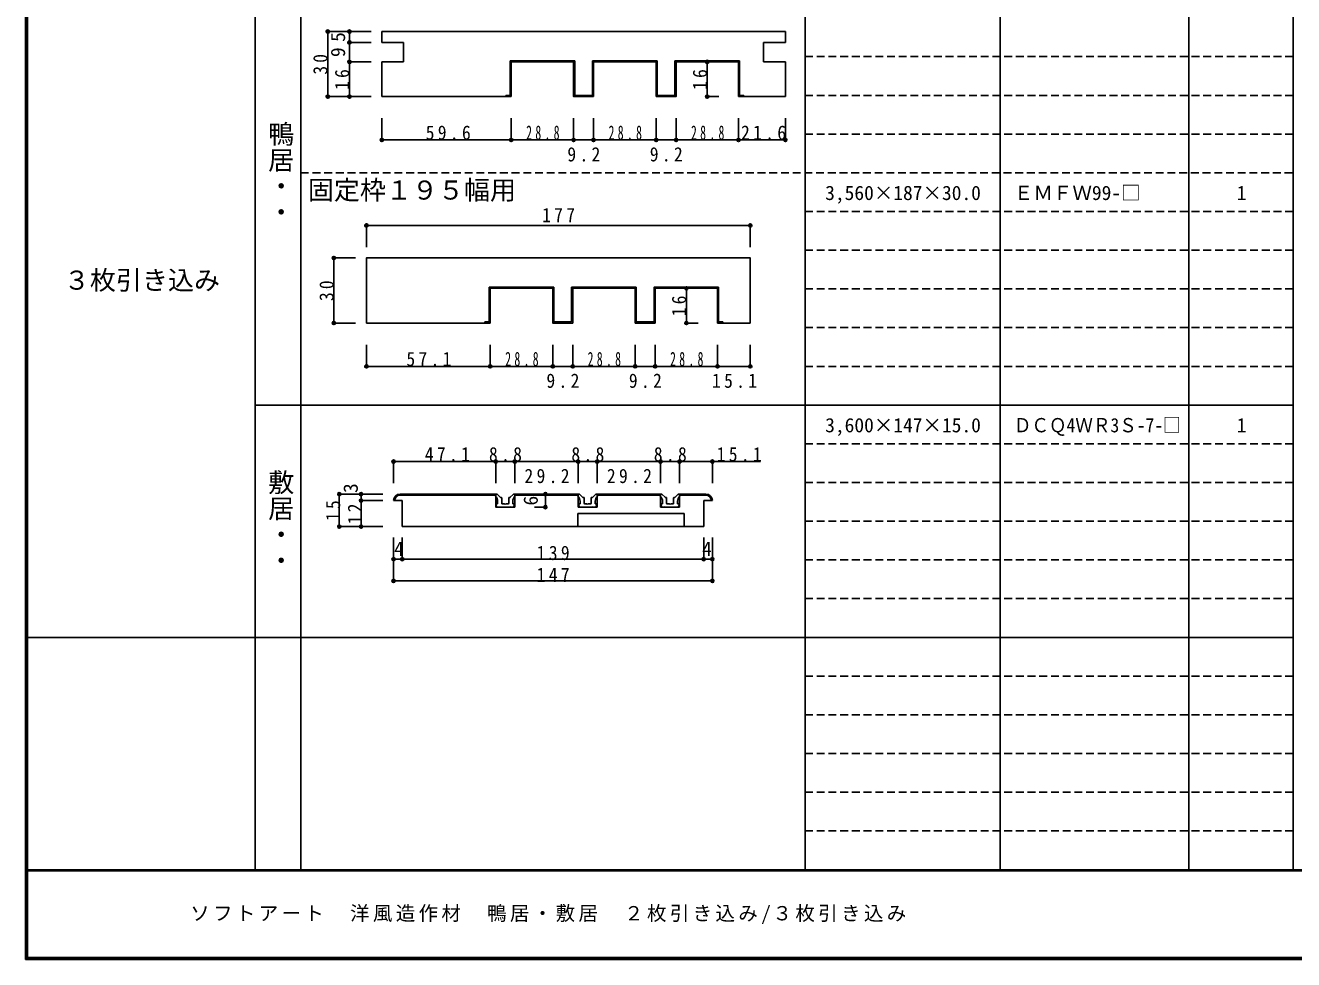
# Model space of a CAD drawing. Units: millimetres, scale not verified. Extents: x -600 to 570, y -431 to 418.
# Drawn here: x -600 to -15, y -420 to 10 of the extents above; entities that cross this region are included whole.
import ezdxf
from ezdxf.enums import TextEntityAlignment as Align

# ---------------------------------------------------------------- set-up
doc = ezdxf.new("R2010")
doc.units = ezdxf.units.MM
doc.header["$LTSCALE"] = 3
doc.header["$PDMODE"] = 32
doc.header["$PDSIZE"] = 1.5
doc.linetypes.add('DASHED1', pattern=[1.8, 1.2, -0.6])
for name, color, linetype in [('0-4', 3, 'Continuous'), ('0-7', 7, 'Continuous'), ('0-A', 7, 'Continuous'), ('0-B', 7, 'Continuous'), ('F-1', 7, 'DASHED1'), ('F-A', 7, 'Continuous')]:
    doc.layers.add(name, color=color, linetype=linetype)
doc.styles.add('@ＭＳ ゴシック', font='')
doc.styles.add('ＭＳ ゴシック', font='')
doc.styles.get('@ＭＳ ゴシック').set_extended_font_data('@MS Gothic')
doc.styles.get('ＭＳ ゴシック').set_extended_font_data('MS Gothic')

msp = doc.modelspace()

# ---------------------------------------------------------------- linework, layer by layer
at = {"layer": '0-4'}
for p, q in [((-249.601, 7.56), (-435.601, 7.56)), ((-435.601, 7.56), (-435.601, 2.56)), ((-425.601, 2.56), (-435.601, 2.56)), ((-425.601, 2.56), (-425.601, -6.44)), ((-259.601, 2.56), (-259.601, -6.44)), ((-376.501, -5.94), (-376.501, -21.94)), ((-376.001, -6.44), (-347.201, -6.44)), ((-376.001, -6.44), (-376.001, -22.44)), ((-338.501, -5.94), (-308.701, -5.94)), ((-338.501, -5.94), (-338.501, -21.94)), ((-338.001, -6.44), (-309.201, -6.44)), ((-338.001, -6.44), (-338.001, -22.44)), ((-309.201, -22.44), (-309.201, -6.44)), ((-308.701, -21.94), (-308.701, -5.94)), ((-300.001, -6.44), (-271.201, -6.44)), ((-271.201, -22.44), (-271.201, -6.44)), ((-270.701, -21.94), (-270.701, -5.94)), ((-259.601, -6.44), (-249.601, -6.44)), ((-249.601, -22.44), (-249.601, -6.44)), ((-435.601, -22.44), (-376.001, -22.44)), ((-378.501, -21.94), (-376.501, -21.94)), ((-378.501, -21.94), (-378.501, -22.44)), ((-271.201, -22.44), (-249.601, -22.44)), ((-270.701, -21.94), (-268.701, -21.94)), ((-268.701, -22.44), (-268.701, -21.94)), ((-386.15, -110.357), (-386.15, -126.357)), ((-385.65, -110.857), (-356.85, -110.857)), ((-385.65, -110.857), (-385.65, -126.857)), ((-348.15, -110.357), (-318.35, -110.357)), ((-348.15, -110.357), (-348.15, -126.357)), ((-347.65, -110.857), (-318.85, -110.857)), ((-347.65, -110.857), (-347.65, -126.857)), ((-318.85, -126.857), (-318.85, -110.857)), ((-318.35, -126.357), (-318.35, -110.357)), ((-309.65, -110.857), (-280.85, -110.857)), ((-280.85, -126.857), (-280.85, -110.857)), ((-280.35, -126.357), (-280.35, -110.357)), ((-442.75, -126.857), (-385.65, -126.857)), ((-388.15, -126.357), (-386.15, -126.357)), ((-388.15, -126.357), (-388.15, -126.857)), ((-280.85, -126.857), (-265.75, -126.857)), ((-280.35, -126.357), (-278.35, -126.357)), ((-278.35, -126.857), (-278.35, -126.357)), ((-426.25, -208.786), (-430.25, -208.786)), ((-427.25, -205.786), (-383.15, -205.786)), ((-383.15, -206.286), (-427.25, -206.286)), ((-426.25, -220.786), (-426.25, -208.786)), ((-383.15, -211.786), (-383.15, -205.786)), ((-374.35, -211.786), (-374.35, -205.786)), ((-374.35, -205.786), (-345.15, -205.786)), ((-374.35, -211.786), (-374.35, -206.227)), ((-345.15, -206.286), (-374.35, -206.286)), ((-345.15, -211.786), (-345.15, -205.786)), ((-345.15, -211.786), (-345.15, -206.286)), ((-307.15, -205.786), (-336.35, -205.786)), ((-336.35, -211.786), (-336.35, -205.786)), ((-336.35, -211.786), (-336.35, -206.286)), ((-307.15, -206.286), (-336.35, -206.286)), ((-307.15, -211.786), (-307.15, -205.786)), ((-286.25, -205.786), (-298.35, -205.786)), ((-298.35, -211.786), (-298.35, -205.786)), ((-298.35, -211.786), (-298.35, -206.227)), ((-286.25, -206.286), (-298.35, -206.286)), ((-287.25, -220.786), (-287.25, -208.786)), ((-283.25, -208.786), (-287.25, -208.786)), ((-345.25, -214.786), (-296.25, -214.786)), ((-345.25, -220.786), (-345.25, -214.786)), ((-345.15, -211.786), (-336.35, -211.786)), ((-296.25, -220.786), (-296.25, -214.786)), ((-287.25, -220.786), (-426.25, -220.786))]:
    msp.add_line(p, q, dxfattribs=at)
for points in [[(-259.601, 2.56), (-249.601, 2.56), (-249.601, 7.56)], [(-425.601, -6.44), (-435.601, -6.44), (-435.601, -22.44)], [(-376.501, -5.94), (-346.701, -5.94), (-346.701, -21.94), (-338.501, -21.94)], [(-347.201, -6.44), (-347.201, -22.44), (-338.001, -22.44)], [(-309.201, -22.44), (-300.001, -22.44), (-300.001, -6.44)], [(-308.701, -21.94), (-300.501, -21.94), (-300.501, -5.94), (-270.701, -5.94)], [(-265.75, -126.857), (-265.75, -96.857), (-442.75, -96.857), (-442.75, -126.857)], [(-386.15, -110.357), (-356.35, -110.357), (-356.35, -126.357), (-348.15, -126.357)], [(-356.85, -110.857), (-356.85, -126.857), (-347.65, -126.857)], [(-318.85, -126.857), (-309.65, -126.857), (-309.65, -110.857)], [(-318.35, -126.357), (-310.15, -126.357), (-310.15, -110.357), (-280.35, -110.357)], [(-383.15, -206.227), (-383.15, -211.786), (-374.35, -211.786)], [(-307.15, -206.227), (-307.15, -211.786), (-298.35, -211.786)]]:
    msp.add_lwpolyline(points, dxfattribs=at)
for centre, radius, start, end in [((-427.25, -208.786), 3, 90, 180), ((-427.25, -208.786), 2.5, 90, 180), ((-286.25, -208.786), 3, 0, 90), ((-286.25, -208.786), 2.5, 0, 90)]:
    msp.add_arc(centre, radius, start, end, dxfattribs=at)
at = {"layer": '0-7'}
for p, q in [((-383.25, -205.786), (-382.707, -205.786)), ((-383.25, -206.786), (-383.25, -205.786)), ((-382.25, -210.286), (-382.85, -210.286)), ((-381.088, -207.198), (-382.354, -205.932)), ((-382.25, -210.286), (-382.25, -209.022)), ((-380.876, -207.286), (-380.55, -207.286)), ((-380.35, -209.986), (-380.35, -207.486)), ((-378.75, -210.586), (-378.45, -210.286)), ((-378.45, -210.286), (-377.45, -210.286)), ((-377.15, -209.986), (-377.15, -207.486)), ((-376.624, -207.286), (-376.95, -207.286)), ((-376.412, -207.198), (-375.147, -205.932)), ((-375.25, -210.286), (-375.25, -209.022)), ((-375.25, -210.286), (-374.65, -210.286)), ((-345.25, -205.786), (-344.707, -205.786)), ((-345.25, -206.786), (-345.25, -205.786)), ((-344.25, -210.286), (-344.85, -210.286)), ((-343.088, -207.198), (-344.354, -205.932)), ((-344.25, -210.286), (-344.25, -209.022)), ((-342.876, -207.286), (-342.55, -207.286)), ((-342.35, -209.986), (-342.35, -207.486)), ((-340.75, -210.586), (-340.45, -210.286)), ((-340.45, -210.286), (-339.45, -210.286)), ((-339.15, -209.986), (-339.15, -207.486)), ((-338.624, -207.286), (-338.95, -207.286)), ((-338.412, -207.198), (-337.147, -205.932)), ((-337.25, -210.286), (-337.25, -209.022)), ((-337.25, -210.286), (-336.65, -210.286)), ((-307.25, -205.786), (-306.707, -205.786)), ((-307.25, -206.786), (-307.25, -205.786)), ((-306.25, -210.286), (-306.85, -210.286)), ((-305.088, -207.198), (-306.354, -205.932)), ((-306.25, -210.286), (-306.25, -209.022)), ((-304.876, -207.286), (-304.55, -207.286)), ((-304.35, -209.986), (-304.35, -207.486)), ((-302.75, -210.586), (-302.45, -210.286)), ((-302.45, -210.286), (-301.45, -210.286)), ((-301.15, -209.986), (-301.15, -207.486)), ((-300.624, -207.286), (-300.95, -207.286)), ((-300.412, -207.198), (-299.147, -205.932)), ((-299.25, -210.286), (-299.25, -209.022)), ((-299.25, -210.286), (-298.65, -210.286)), ((-382.55, -211.786), (-383.036, -210.559)), ((-381.45, -211.786), (-382.55, -211.786)), ((-381.45, -211.786), (-381.25, -211.586)), ((-381.25, -211.586), (-381.05, -211.786)), ((-376.45, -211.786), (-381.05, -211.786)), ((-376.25, -211.586), (-376.45, -211.786)), ((-376.05, -211.786), (-376.25, -211.586)), ((-376.05, -211.786), (-374.95, -211.786)), ((-374.95, -211.786), (-374.464, -210.559)), ((-344.55, -211.786), (-345.036, -210.559)), ((-343.45, -211.786), (-344.55, -211.786)), ((-343.45, -211.786), (-343.25, -211.586)), ((-343.25, -211.586), (-343.05, -211.786)), ((-338.45, -211.786), (-343.05, -211.786)), ((-338.25, -211.586), (-338.45, -211.786)), ((-338.05, -211.786), (-338.25, -211.586)), ((-338.05, -211.786), (-336.95, -211.786)), ((-336.95, -211.786), (-336.464, -210.559)), ((-306.55, -211.786), (-307.036, -210.559)), ((-305.45, -211.786), (-306.55, -211.786)), ((-305.45, -211.786), (-305.25, -211.586)), ((-305.25, -211.586), (-305.05, -211.786)), ((-300.45, -211.786), (-305.05, -211.786)), ((-300.25, -211.586), (-300.45, -211.786)), ((-300.05, -211.786), (-300.25, -211.586)), ((-300.05, -211.786), (-298.95, -211.786)), ((-298.95, -211.786), (-298.464, -210.559))]:
    msp.add_line(p, q, dxfattribs=at)
for points in [[(-380.05, -210.286), (-379.05, -210.286), (-378.75, -210.586)], [(-374.25, -206.786), (-374.25, -205.786), (-374.793, -205.786)], [(-342.05, -210.286), (-341.05, -210.286), (-340.75, -210.586)], [(-336.25, -206.786), (-336.25, -205.786), (-336.793, -205.786)], [(-304.05, -210.286), (-303.05, -210.286), (-302.75, -210.586)], [(-298.25, -206.786), (-298.25, -205.786), (-298.793, -205.786)]]:
    msp.add_lwpolyline(points, dxfattribs=at)
for centre, radius, start, end in [((-385.25, -209.022), 3, 0, 48.19), ((-382.85, -210.486), 0.2, 90, 201.616), ((-382.707, -206.286), 0.5, 45, 90), ((-380.876, -206.986), 0.3, 225, 270), ((-380.55, -207.486), 0.2, 0, 90), ((-380.05, -209.986), 0.3, 180, 270), ((-377.45, -209.986), 0.3, 270, 0), ((-376.95, -207.486), 0.2, 90, 180), ((-376.624, -206.986), 0.3, 270, 315), ((-372.25, -209.022), 3, 131.81, 180), ((-374.793, -206.286), 0.5, 90, 135), ((-374.65, -210.486), 0.2, 338.384, 90), ((-347.25, -209.022), 3, 0, 48.19), ((-344.85, -210.486), 0.2, 90, 201.616), ((-344.707, -206.286), 0.5, 45, 90), ((-342.876, -206.986), 0.3, 225, 270), ((-342.55, -207.486), 0.2, 0, 90), ((-342.05, -209.986), 0.3, 180, 270), ((-339.45, -209.986), 0.3, 270, 0), ((-338.95, -207.486), 0.2, 90, 180), ((-338.624, -206.986), 0.3, 270, 315), ((-334.25, -209.022), 3, 131.81, 180), ((-336.793, -206.286), 0.5, 90, 135), ((-336.65, -210.486), 0.2, 338.384, 90), ((-309.25, -209.022), 3, 0, 48.19), ((-306.85, -210.486), 0.2, 90, 201.616), ((-306.707, -206.286), 0.5, 45, 90), ((-304.876, -206.986), 0.3, 225, 270), ((-304.55, -207.486), 0.2, 0, 90), ((-304.05, -209.986), 0.3, 180, 270), ((-301.45, -209.986), 0.3, 270, 0), ((-300.95, -207.486), 0.2, 90, 180), ((-300.624, -206.986), 0.3, 270, 315), ((-296.25, -209.022), 3, 131.81, 180), ((-298.793, -206.286), 0.5, 90, 135), ((-298.65, -210.486), 0.2, 338.384, 90)]:
    msp.add_arc(centre, radius, start, end, dxfattribs=at)
at = {"layer": '0-B', "color": 4}
for p, q in [((-460.601, 7.56), (-440.601, 7.56)), ((-460.601, 7.56), (-460.601, -22.44)), ((-450.601, 7.56), (-450.601, 2.56)), ((-450.601, 2.56), (-440.601, 2.56)), ((-450.601, 2.56), (-450.601, -6.44)), ((-450.601, -6.44), (-440.601, -6.44)), ((-450.601, -6.44), (-450.601, -22.44)), ((-285.601, -6.44), (-285.601, -22.44)), ((-285.601, -6.44), (-280.201, -6.44)), ((-460.601, -22.44), (-440.601, -22.44)), ((-285.601, -22.44), (-280.201, -22.44)), ((-435.601, -42.44), (-435.601, -32.44)), ((-376.001, -42.44), (-376.001, -32.44)), ((-347.201, -42.44), (-347.201, -32.44)), ((-338.001, -42.44), (-338.001, -32.44)), ((-309.201, -42.44), (-309.201, -32.44)), ((-300.001, -42.44), (-300.001, -32.44)), ((-271.201, -42.44), (-271.201, -32.44)), ((-249.601, -42.44), (-249.601, -32.44)), ((-435.601, -42.44), (-376.001, -42.44)), ((-376.001, -42.44), (-347.201, -42.44)), ((-347.201, -42.44), (-338.001, -42.44)), ((-338.001, -42.44), (-309.201, -42.44)), ((-309.201, -42.44), (-300.001, -42.44)), ((-300.001, -42.44), (-271.201, -42.44)), ((-271.201, -42.44), (-249.601, -42.44)), ((-442.75, -81.857), (-265.75, -81.857)), ((-442.75, -81.857), (-442.75, -91.857)), ((-265.75, -81.857), (-265.75, -91.857)), ((-457.75, -96.857), (-457.75, -126.857)), ((-457.75, -96.857), (-447.75, -96.857)), ((-295.25, -110.857), (-295.25, -126.857)), ((-295.25, -110.857), (-289.85, -110.857)), ((-457.75, -126.857), (-447.75, -126.857)), ((-295.25, -126.857), (-289.85, -126.857)), ((-442.75, -146.857), (-442.75, -136.857)), ((-385.65, -146.857), (-385.65, -136.857)), ((-356.85, -146.857), (-356.85, -136.857)), ((-347.65, -146.857), (-347.65, -136.857)), ((-318.85, -146.857), (-318.85, -136.857)), ((-309.65, -146.857), (-309.65, -136.857)), ((-280.85, -146.857), (-280.85, -136.857)), ((-265.75, -146.857), (-265.75, -136.857)), ((-442.75, -146.857), (-385.65, -146.857)), ((-385.65, -146.857), (-356.85, -146.857)), ((-356.85, -146.857), (-347.65, -146.857)), ((-347.65, -146.857), (-318.85, -146.857)), ((-318.85, -146.857), (-309.65, -146.857)), ((-309.65, -146.857), (-280.85, -146.857)), ((-280.85, -146.857), (-265.75, -146.857)), ((-430.25, -190.786), (-430.25, -200.786)), ((-430.25, -190.786), (-383.15, -190.786)), ((-383.15, -190.786), (-383.15, -200.786)), ((-383.15, -190.786), (-374.35, -190.786)), ((-374.35, -190.786), (-374.35, -200.786)), ((-374.35, -190.786), (-345.15, -190.786)), ((-345.15, -190.786), (-345.15, -200.786)), ((-345.15, -190.786), (-336.35, -190.786)), ((-336.35, -190.786), (-336.35, -200.786)), ((-336.35, -190.786), (-307.15, -190.786)), ((-307.15, -190.786), (-307.15, -200.786)), ((-307.15, -190.786), (-298.35, -190.786)), ((-298.35, -190.786), (-298.35, -200.786)), ((-298.35, -190.786), (-261, -190.786)), ((-283.25, -190.786), (-283.25, -200.786)), ((-455.25, -205.786), (-435.25, -205.786)), ((-455.25, -220.786), (-455.25, -205.786)), ((-445.25, -208.786), (-445.25, -205.786)), ((-445.25, -220.786), (-445.25, -208.786)), ((-445.25, -208.786), (-435.25, -208.786)), ((-360.25, -205.786), (-365.25, -205.786)), ((-360.25, -205.786), (-360.25, -211.786)), ((-360.25, -211.786), (-365.25, -211.786)), ((-455.25, -220.786), (-435.25, -220.786)), ((-430.25, -245.786), (-430.25, -225.786)), ((-426.25, -235.786), (-426.25, -225.786)), ((-287.25, -235.786), (-287.25, -225.786)), ((-283.25, -245.786), (-283.25, -225.786)), ((-430.25, -235.786), (-426.25, -235.786)), ((-426.25, -235.786), (-287.25, -235.786)), ((-287.25, -235.786), (-283.25, -235.786)), ((-430.25, -245.786), (-283.25, -245.786))]:
    msp.add_line(p, q, dxfattribs=at)
at = {"layer": '0-B'}
for p in [(-460.601, 7.56), (-450.601, 7.56), (-450.601, 2.56), (-450.601, -6.44), (-285.601, -6.44), (-460.601, -22.44), (-450.601, -22.44), (-285.601, -22.44), (-435.601, -42.44), (-376.001, -42.44), (-347.201, -42.44), (-338.001, -42.44), (-309.201, -42.44), (-300.001, -42.44), (-271.201, -42.44), (-249.601, -42.44), (-442.75, -81.857), (-265.75, -81.857), (-457.75, -96.857), (-295.25, -110.857), (-457.75, -126.857), (-295.25, -126.857), (-442.75, -146.857), (-385.65, -146.857), (-356.85, -146.857), (-347.65, -146.857), (-318.85, -146.857), (-309.65, -146.857), (-280.85, -146.857), (-265.75, -146.857), (-430.25, -190.786), (-383.15, -190.786), (-374.35, -190.786), (-345.15, -190.786), (-336.35, -190.786), (-307.15, -190.786), (-298.35, -190.786), (-283.25, -190.786), (-455.25, -205.786), (-445.25, -205.786), (-445.25, -208.786), (-360.25, -205.786), (-360.25, -211.786), (-455.25, -220.786), (-445.25, -220.786), (-430.25, -235.786), (-426.25, -235.786), (-287.25, -235.786), (-283.25, -235.786), (-430.25, -245.786), (-283.25, -245.786)]:
    msp.add_point(p, dxfattribs=at)
at = {"layer": 'F-1', "color": 6, "linetype": 'Continuous'}
for p, q in [((-600, 417.5), (-600, -420.5)), ((-599.5, 417.5), (-599.5, -420.5)), ((-599, 417.5), (-599, -420.5)), ((-15.5, 417.505), (-15.5, -379.5)), ((570, -379), (-600, -379)), ((570, -379.5), (-600, -379.5)), ((570, -419.5), (-600, -419.5)), ((570, -420), (-600, -420)), ((570, -420.5), (-600, -420.5))]:
    msp.add_line(p, q, dxfattribs=at)
at = {"layer": 'F-1', "linetype": 'Continuous'}
for p, q in [((-494, 417.5), (-494, -379)), ((-240.5, 417.505), (-240.5, -379.5)), ((-150.5, 417.505), (-150.5, -379.5)), ((-63.5, 417.505), (-63.5, -379.5)), ((-473, 371), (-473, -379)), ((-494, -164.714), (-15.5, -164.714)), ((-599, -271.857), (-15.5, -271.857))]:
    msp.add_line(p, q, dxfattribs=at)
at = {"layer": 'F-1'}
for p, q in [((-240.5, -4), (-15.5, -4)), ((-240.5, -21.857), (-15.5, -21.857)), ((-240.5, -39.714), (-15.5, -39.714)), ((-473, -57.571), (-15.5, -57.571)), ((-240.5, -75.429), (-15.5, -75.429)), ((-240.5, -93.286), (-15.5, -93.286)), ((-240.5, -111.143), (-15.5, -111.143)), ((-240.5, -129), (-15.5, -129)), ((-240.5, -146.857), (-15.5, -146.857)), ((-240.5, -164.714), (-15.5, -164.714)), ((-240.5, -182.571), (-15.5, -182.571)), ((-240.5, -200.429), (-15.5, -200.429)), ((-240.5, -218.286), (-15.5, -218.286)), ((-240.5, -236.143), (-15.5, -236.143)), ((-240.5, -254), (-15.5, -254)), ((-240.5, -271.857), (-15.5, -271.857)), ((-240.5, -289.714), (-15.5, -289.714)), ((-240.5, -307.571), (-15.5, -307.571)), ((-240.5, -325.429), (-15.5, -325.429)), ((-240.5, -343.286), (-15.5, -343.286)), ((-240.5, -361.143), (-15.5, -361.143))]:
    msp.add_line(p, q, dxfattribs=at)

# ---------------------------------------------------------------- texts
at = {"layer": '0-A', "style": '@ＭＳ ゴシック'}
for s, p in [('鴨居・・', (-489.25, -33.571)), ('敷居・・', (-489.25, -194.286))]:
    msp.add_text(s, height=8.798, rotation=270, dxfattribs=at).set_placement(p, align=Align.BOTTOM_LEFT)
at = {"layer": '0-A', "style": 'ＭＳ ゴシック'}
for s, height, p in [('固定枠１９５幅用', 8.798, (-469.75, -72.571)), ('3,560×187×30.0', 6.598, (-231.25, -72.116)), ('ＥＭＦＷ99-□', 6.598, (-144.25, -72.116)), ('1', 6.598, (-41.5, -72.116)), ('３枚引き込み', 8.798, (-582.25, -114.143)), ('3,600×147×15.0', 6.598, (-231.25, -179.259)), ('1', 6.598, (-41.5, -179.259))]:
    msp.add_text(s, height=height, dxfattribs=at).set_placement(p, align=Align.BOTTOM_LEFT)
at = {"layer": '0-A', "style": 'ＭＳ ゴシック', "width": 0.9}
msp.add_text('ＤＣＱ4ＷＲ3Ｓ-7-□', height=6.598, dxfattribs=at).set_placement((-144.25, -179.259), align=Align.BOTTOM_LEFT)
at = {"layer": '0-B', "style": 'ＭＳ ゴシック'}
for s, p in [('5', (-450.601, 2.81)), ('9', (-450.601, -4.19)), ('3', (-444.75, -205.25)), ('6', (-361.75, -211.036))]:
    msp.add_text(s, height=6.598, rotation=90, dxfattribs=at).set_placement(p, align=Align.BOTTOM_LEFT)
for p in [(-430, -236.286), (-288, -236.286)]:
    msp.add_text('4', height=6.598, dxfattribs=at).set_placement(p, align=Align.BOTTOM_LEFT)
at = {"layer": '0-B', "char_height": 6.598, "attachment_point": 7, "rotation": 90, "style": 'ＭＳ ゴシック'}
for s, insert in [('\\T1.36;\\W0.9;30', (-460.601, -12.315)), ('\\T1.36;\\W0.9;16', (-450.601, -19.315)), ('\\T1.36;\\W0.9;16', (-285.601, -19.315)), ('\\T1.36;\\W0.9;30', (-457.75, -116.732)), ('\\T1.36;\\W0.9;16', (-295.25, -123.732)), ('\\T1.36;\\W0.9;15', (-454.75, -218.161)), ('\\T1.36;\\W0.9;12', (-444.75, -219.661))]:
    msp.add_mtext(s, dxfattribs=dict(at, insert=insert))
at = {"layer": '0-B', "char_height": 6.598, "attachment_point": 7, "style": 'ＭＳ ゴシック'}
for s, insert in [('\\T1.38;\\W0.9;59.6', (-415.426, -42.44)), ('\\T1.57;\\W0.6;28.8', (-369.101, -42.44)), ('\\T1.57;\\W0.6;28.8', (-331.101, -42.44)), ('\\T1.57;\\W0.6;28.8', (-293.101, -42.44)), ('\\T1.38;\\W0.9;21.6', (-270.026, -42.44)), ('\\T1.38;\\W0.9;9.2', (-350.101, -52.44)), ('\\T1.38;\\W0.9;9.2', (-312.101, -52.44)), ('\\T1.38;\\W0.9;177', (-361.75, -80.357)), ('\\T1.38;\\W0.9;57.1', (-424.325, -146.857)), ('\\T1.57;\\W0.6;28.8', (-378.75, -146.857)), ('\\T1.57;\\W0.6;28.8', (-340.75, -146.857)), ('\\T1.57;\\W0.6;28.8', (-302.75, -146.857)), ('\\T1.38;\\W0.9;9.2', (-359.75, -156.857)), ('\\T1.38;\\W0.9;9.2', (-321.75, -156.857)), ('\\T1.38;\\W0.9;15.1', (-283.425, -156.857)), ('\\T1.38;\\W0.9;47.1', (-415.825, -190.786)), ('\\T1.38;\\W0.9;8.8', (-386.25, -190.786)), ('\\T1.38;\\W0.9;8.8', (-348.25, -190.786)), ('\\T1.38;\\W0.9;8.8', (-310.25, -190.786)), ('\\T1.38;\\W0.9;15.1', (-281.25, -190.786)), ('\\T1.38;\\W0.9;29.2', (-369.875, -200.786)), ('\\T1.38;\\W0.9;29.2', (-331.875, -200.786)), ('\\T1.38;\\W0.9;139', (-364.25, -236.286)), ('\\T1.38;\\W0.9;147', (-364.25, -246.286))]:
    msp.add_mtext(s, dxfattribs=dict(at, insert=insert))
at = {"layer": 'F-A', "insert": (-524, -404), "char_height": 6.598, "attachment_point": 7, "style": 'ＭＳ ゴシック'}
msp.add_mtext('\\T1.17;ソフトアート\u3000洋風造作材\u3000鴨居・敷居\u3000２枚引き込み/３枚引き込み', dxfattribs=at)

doc.saveas('drawing.dxf')
